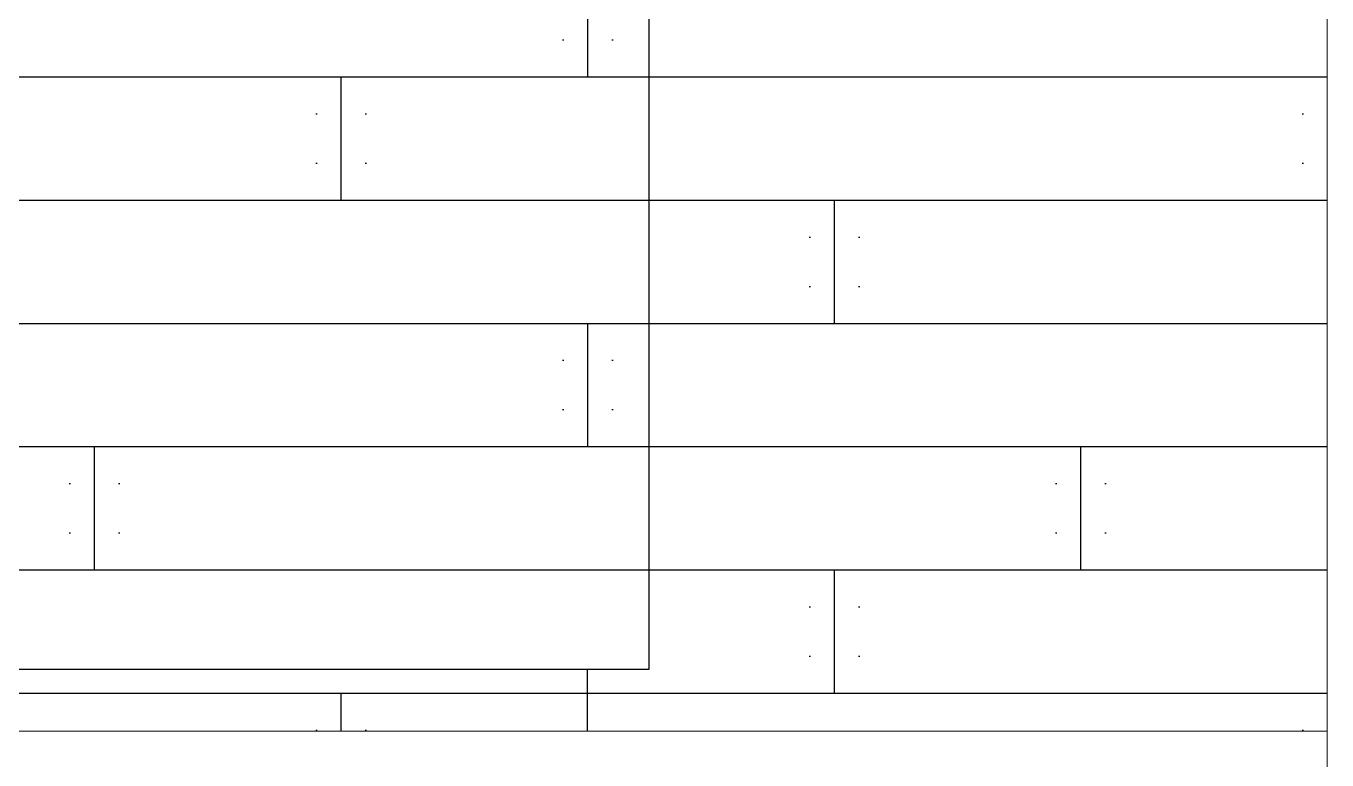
# Model space of a CAD drawing. Header units: metres. Extents: x -58 to 722, y -1100 to 345.
# Drawn here: x 33.494 to 34.549, y -20.965 to -20.369 of the extents above; entities that cross this region are included whole.
import ezdxf

# ---------------------------------------------------------------- set-up
doc = ezdxf.new("R2010")
doc.units = ezdxf.units.M
doc.header["$MEASUREMENT"] = 0
doc.layers.add('FSR_ARQ_008MOBILIARIO', color=115, linetype='Continuous')
doc.layers.add('FSR_ARQ_028JARDINERAS', color=133, linetype='Continuous')
doc.layers.add('muro bajo', color=33, linetype='Continuous', lineweight=9)

msp = doc.modelspace()

# ---------------------------------------------------------------- hatches: boundary and pattern name
at = {"layer": 'FSR_ARQ_008MOBILIARIO', "ltscale": 0.005}
h = msp.add_hatch(dxfattribs=at)
h.set_pattern_fill('BOARDWN', color=256, scale=0.05, pattern_type=2)
h.set_pattern_definition([(0, (32.14936, -14.61053), (0, 0.1), []), (90, (32.14936, -14.61053), (-0.2, 0.2), [0.1, -0.7]), (90, (32.16936, -14.58053), (-0.2, 0.2), [0, -0.04, 0, -0.76]), (90, (32.92936, -14.58053), (-0.2, 0.2), [0, -0.04, 0, -0.76]), (90, (32.54936, -14.51053), (-0.2, 0.2), [0.1, -0.7]), (90, (32.52936, -14.48053), (-0.2, 0.2), [0, -0.04, 0, -0.76]), (90, (32.56936, -14.48053), (-0.2, 0.2), [0, -0.04, 0, -0.76])])
h.paths.add_polyline_path([(34.5491, -18.3012), (32.0491, -18.3112), (32.0491, -20.9412), (34.5491, -20.9412)])

# ---------------------------------------------------------------- linework, layer by layer
at = {"layer": 'FSR_ARQ_028JARDINERAS', "ltscale": 0.005}
for points in [[(32.5991, -20.8912), (32.5991, -20.3412), (33.9991, -20.3412), (33.9991, -20.8912), (32.5991, -20.8912)], [(33.9491, -20.8912), (33.9491, -20.8912), (33.9491, -20.9412)]]:
    msp.add_lwpolyline(points, dxfattribs=at)
at = {"layer": 'muro bajo', "ltscale": 0.005}
for points in [[(34.5491, -18.3112), (34.5491, -21.1212)], [(32.0491, -20.9412), (34.5491, -20.9412), (34.5491, -20.9412)]]:
    msp.add_lwpolyline(points, dxfattribs=at)

doc.saveas('drawing.dxf')
